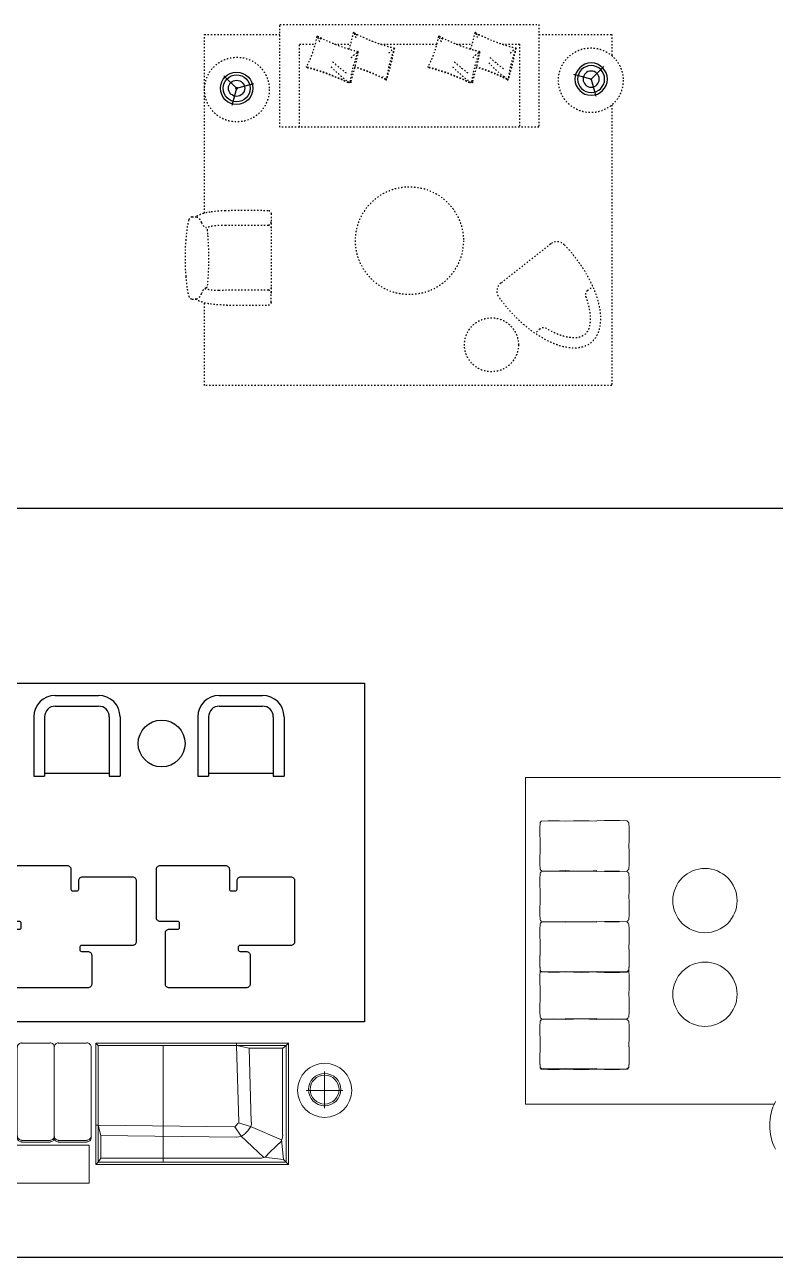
# Model space of a CAD drawing. Extents: x 185064 to 343242, y -369192 to -264966.
# Drawn here: x 249358 to 256315, y -295675 to -284247 of the extents above; entities that cross this region are included whole.
import ezdxf

# ---------------------------------------------------------------- set-up
doc = ezdxf.new("R2010")
doc.units = 0
doc.linetypes.add('ACAD_ISO03W100', pattern=[30, 12, -18])
for name, color, linetype in [('FF-FURN', 51, 'Continuous'), ('J--家具', 255, 'Continuous'), ('打印框', 4, 'Continuous')]:
    doc.layers.add(name, color=color, linetype=linetype)

# ---------------------------------------------------------------- blocks, each defined once
blk = doc.blocks.new('A$C346709AA')
at = {"color": 1, "linetype": 'ACAD_ISO03W100'}
blk.add_line((-204, 221), (-187, 189), dxfattribs=at)
blk.add_line((-204, 221), (-187, 189), dxfattribs=at)
at = {"color": 1, "linetype": 'ACAD_ISO03W100', "extrusion": (0, 0, -1)}
for p, q in [((101, -168), (101, -168)), ((101, -168), (101, -168)), ((149, -166), (147, -168)), ((149, -163), (149, -166))]:
    blk.add_line(p, q, dxfattribs=at)
at = {"color": 1, "linetype": 'ACAD_ISO03W100'}
blk.add_lwpolyline([(147, -168), (146, -169), (145, -169)], dxfattribs=at)
for centre, radius, start, end in [((-196, 222), 12.5, 54.7807, 190.1936), ((-196, 222), 7.83, 45.7723, 188.8571), ((-196, 222), 7.83, 45.7723, 188.8571), ((-81, 1546), 1323, 265.2287, 277.6549), ((-81, 1546), 1323, 265.2287, 277.6549), ((-22, -2554), 2791, 87.6014, 93.4425), ((-87, 423), 262, 295.5834, 314.1167), ((-87, 423), 262, 295.5834, 314.1167), ((1638, 241), 1543, 180.227, 195.0994), ((-2223, -249), 2069, 1.6208, 13.1056), ((-2223, -249), 2069, 1.6208, 13.1056), ((-2224, -249), 2074, 1.6238, 13.1013), ((995, 732), 1303, 203.0686, 213.2088), ((995, 732), 1303, 203.0686, 213.2088), ((1098, 679), 1320, 202.4612, 209.9929), ((1098, 679), 1320, 202.4612, 209.9929), ((-147, -190), 8.53, 183.4888, 288.9088), ((-147, -190), 8.53, 183.4888, 288.9088), ((101, -1204), 1035, 87.5418, 103.6854), ((101, -1204), 1035, 87.5418, 103.6854), ((190, -51), 118, 223.2994, 246.4057), ((190, -51), 118, 223.2994, 246.4057), ((314, -30), 207, 207.326, 212.4717), ((314, -30), 207, 207.326, 212.4717), ((142, -163), 6.8, 292.9437, 22.9437), ((142, -163), 6.8, 292.9437, 22.9437)]:
    blk.add_arc(centre, radius, start, end, dxfattribs=at)
blk = doc.blocks.new('A$C75D2536D')
at = {"layer": 'FF-FURN', "linetype": 'Continuous'}
for points in [[(157, 152), (33, 276)], [(153, 169), (107, 0)], [(140, 157), (309, 202)]]:
    blk.add_lwpolyline(points, dxfattribs=at)
at = {"layer": 'FF-FURN', "linetype": 'ByBlock', "const_width": 5}
for points in [[(62, 248), (40, 269)], [(271, 192), (300, 199)], [(118, 39), (110, 10)]]:
    blk.add_lwpolyline(points, dxfattribs=at)
at = {"layer": 'FF-FURN', "linetype": 'Continuous'}
for radius in [150, 125, 75]:
    blk.add_circle((150, 159), radius, dxfattribs=at)
blk = doc.blocks.new('WERWe')
at = {"layer": 'J--家具', "color": 3, "linetype": 'ACAD_ISO03W100', "lineweight": -2}
blk.add_line((327049, -162220), (326895, -161653), dxfattribs=at)
at = {"layer": 'J--家具', "color": 1, "linetype": 'ACAD_ISO03W100', "lineweight": -2}
for p, q in [((326362, -161819), (326341, -161763)), ((326517, -162365), (326530, -162424))]:
    blk.add_line(p, q, dxfattribs=at)
at = {"layer": 'J--家具', "color": 3, "linetype": 'ACAD_ISO03W100', "lineweight": -2}
for centre, start, end in [((326804, -161677), 15.1519, 102.2993), ((326957, -162245), 290.5443, 15.1519)]:
    blk.add_arc(centre, 95, start, end, dxfattribs=at)
at = {"layer": 'J--家具', "color": 1, "linetype": 'ACAD_ISO03W100', "lineweight": -2}
for centre, radius, start, end in [((326314, -161835), 50.2, 302.3009, 18.7669), ((326471, -162375), 47.5, 12.2804, 87.1765)]:
    blk.add_arc(centre, radius, start, end, dxfattribs=at)
at = {"layer": 'J--家具', "color": 3, "linetype": 'ACAD_ISO03W100', "lineweight": -2, "extrusion": (0, 0, -1)}
blk.add_ellipse((326787, -161989), major_axis=(726, 219), ratio=0.517387, start_param=1.444299, end_param=4.862697, dxfattribs=at)
at = {"layer": 'J--家具', "color": 1, "linetype": 'ACAD_ISO03W100', "lineweight": -2}
blk.add_open_spline([(326473, -162328), (326465, -162327), (326457, -162327), (326427, -162324), (326407, -162322), (326367, -162316), (326348, -162312), (326313, -162303), (326297, -162297), (326270, -162287), (326258, -162282), (326237, -162272), (326228, -162266), (326211, -162255), (326203, -162250), (326190, -162239), (326185, -162234), (326176, -162225), (326173, -162220), (326166, -162211), (326163, -162206), (326158, -162196), (326155, -162192), (326152, -162182), (326150, -162177), (326148, -162167), (326148, -162162), (326147, -162151), (326147, -162146), (326147, -162134), (326148, -162128), (326150, -162115), (326152, -162108), (326156, -162094), (326159, -162086), (326166, -162071), (326169, -162063), (326178, -162047), (326183, -162039), (326194, -162022), (326200, -162013), (326214, -161996), (326221, -161987), (326240, -161965), (326253, -161952), (326280, -161927), (326295, -161914), (326320, -161893), (326330, -161886), (326341, -161878)], degree=3, knots=[2.173703, 2.173703, 2.173703, 2.173703, 2.214619, 2.214619, 2.325785, 2.325785, 2.43695, 2.43695, 2.548116, 2.548116, 2.637557, 2.637557, 2.726998, 2.726998, 2.81644, 2.81644, 2.889588, 2.889588, 2.962736, 2.962736, 3.035884, 3.035884, 3.109032, 3.109032, 3.18218, 3.18218, 3.255328, 3.255328, 3.328476, 3.328476, 3.401624, 3.401624, 3.474772, 3.474772, 3.54792, 3.54792, 3.621068, 3.621068, 3.694216, 3.694216, 3.767364, 3.767364, 3.840512, 3.840512, 3.945709, 3.945709, 4.050906, 4.050906, 4.11557, 4.11557, 4.11557, 4.11557], dxfattribs=at)
blk = doc.blocks.new('eerew')
at = {"color": 8, "lineweight": 0}
blk.add_lwpolyline([(242991, -313610), (240686, -313610), (240686, -310581), (243048, -310581)], dxfattribs=at)
at = {"color": 3, "lineweight": 0}
for points in [[(240822, -310998), (240819, -311053), (240819, -311108), (240820, -311162), (240823, -311217)], [(240837, -310986), (240831, -310987), (240827, -310990), (240824, -310995), (240822, -311000)], [(241057, -310986), (241002, -310983), (240947, -310982), (240893, -310983), (240838, -310986)], [(241348, -310986), (241275, -310983), (241202, -310982), (241130, -310983), (241057, -310986)], [(241627, -310982), (241557, -310980), (241487, -310979), (241417, -310980), (241347, -310983)], [(241640, -311000), (241638, -310995), (241635, -310990), (241630, -310987), (241625, -310986)], [(241642, -311217), (241645, -311162), (241646, -311108), (241645, -311053), (241643, -310998)], [(240823, -311215), (240820, -311269), (240819, -311324), (240819, -311379), (240822, -311434)], [(241643, -311434), (241645, -311379), (241646, -311324), (241645, -311269), (241642, -311215)], [(240822, -311469), (240819, -311523), (240819, -311578), (240820, -311633), (240823, -311688)], [(240822, -311432), (240824, -311437), (240827, -311441), (240831, -311445), (240837, -311446)], [(240837, -311453), (240831, -311455), (240827, -311458), (240824, -311462), (240822, -311467)], [(240838, -311446), (240893, -311449), (240947, -311450), (241002, -311448), (241057, -311445)], [(241057, -311454), (241002, -311451), (240947, -311450), (240893, -311450), (240838, -311453)], [(241057, -311445), (241130, -311449), (241202, -311450), (241275, -311449), (241348, -311445)], [(241348, -311454), (241275, -311451), (241202, -311450), (241130, -311451), (241057, -311454)], [(241347, -311449), (241417, -311452), (241487, -311453), (241557, -311452), (241627, -311450)], [(241627, -311453), (241557, -311450), (241487, -311450), (241417, -311451), (241347, -311454)], [(241625, -311446), (241630, -311445), (241635, -311441), (241638, -311437), (241640, -311432)], [(241640, -311467), (241638, -311462), (241635, -311458), (241630, -311455), (241625, -311453)], [(241642, -311688), (241645, -311633), (241646, -311578), (241645, -311523), (241643, -311469)], [(240823, -311682), (240820, -311737), (240819, -311792), (240819, -311846), (240822, -311901)], [(241643, -311901), (241645, -311846), (241646, -311792), (241645, -311737), (241642, -311682)], [(240822, -311939), (240819, -311994), (240819, -312049), (240820, -312104), (240823, -312158)], [(240822, -311902), (240824, -311908), (240827, -311912), (240831, -311915), (240837, -311917)], [(240837, -311924), (240831, -311925), (240827, -311928), (240824, -311933), (240822, -311938)], [(240838, -311917), (240893, -311919), (240947, -311920), (241002, -311919), (241057, -311916)], [(241057, -311924), (241002, -311921), (240947, -311920), (240893, -311921), (240838, -311923)], [(241057, -311916), (241130, -311919), (241202, -311920), (241275, -311919), (241348, -311916)], [(241348, -311924), (241275, -311921), (241202, -311920), (241130, -311921), (241057, -311924)], [(241347, -311916), (241417, -311919), (241487, -311920), (241557, -311919), (241627, -311917)], [(241627, -311920), (241557, -311918), (241487, -311917), (241417, -311918), (241347, -311921)], [(241625, -311917), (241630, -311915), (241635, -311912), (241638, -311908), (241640, -311902)], [(241640, -311938), (241638, -311933), (241635, -311928), (241630, -311925), (241625, -311924)], [(241642, -312158), (241645, -312104), (241646, -312049), (241645, -311994), (241643, -311939)], [(240823, -312146), (240820, -312201), (240819, -312256), (240819, -312311), (240822, -312365)], [(240823, -312153), (240820, -312207), (240819, -312262), (240819, -312317), (240822, -312372)], [(241643, -312365), (241645, -312311), (241646, -312256), (241645, -312201), (241642, -312146)], [(241643, -312372), (241645, -312317), (241646, -312262), (241645, -312207), (241642, -312153)], [(240822, -312372), (240819, -312427), (240819, -312481), (240820, -312536), (240823, -312591)], [(240822, -312367), (240824, -312372), (240827, -312376), (240831, -312379), (240837, -312381)], [(240822, -312370), (240824, -312375), (240827, -312379), (240831, -312382), (240837, -312384)], [(240838, -312381), (240893, -312384), (240947, -312384), (241002, -312383), (241057, -312380)], [(240838, -312384), (240893, -312387), (240947, -312387), (241002, -312386), (241057, -312383)], [(241057, -312380), (241130, -312383), (241202, -312384), (241275, -312383), (241348, -312380)], [(241057, -312383), (241130, -312386), (241202, -312388), (241275, -312386), (241348, -312383)], [(241347, -312380), (241417, -312383), (241487, -312384), (241557, -312384), (241627, -312381)], [(241347, -312386), (241417, -312389), (241487, -312391), (241557, -312390), (241627, -312387)], [(241625, -312381), (241630, -312379), (241635, -312376), (241638, -312372), (241640, -312367)], [(241625, -312384), (241630, -312382), (241635, -312379), (241638, -312375), (241640, -312370)], [(241642, -312591), (241645, -312536), (241646, -312481), (241645, -312427), (241643, -312372)], [(240823, -312585), (240820, -312640), (240819, -312695), (240819, -312749), (240822, -312804)], [(241643, -312804), (241645, -312749), (241646, -312695), (241645, -312640), (241642, -312585)], [(240822, -312839), (240819, -312894), (240819, -312949), (240820, -313004), (240823, -313058)], [(240822, -312802), (240824, -312808), (240827, -312812), (240831, -312815), (240837, -312817)], [(240837, -312827), (240831, -312828), (240827, -312832), (240824, -312836), (240822, -312841)], [(240838, -312820), (240893, -312823), (240947, -312823), (241002, -312822), (241057, -312819)], [(241057, -312824), (241002, -312821), (240947, -312820), (240893, -312821), (240838, -312823)], [(241057, -312816), (241130, -312819), (241202, -312820), (241275, -312819), (241348, -312816)], [(241348, -312824), (241275, -312821), (241202, -312820), (241130, -312821), (241057, -312824)], [(241347, -312819), (241417, -312822), (241487, -312823), (241557, -312823), (241627, -312820)], [(241627, -312823), (241557, -312821), (241487, -312820), (241417, -312821), (241347, -312824)], [(241625, -312817), (241630, -312815), (241635, -312812), (241638, -312808), (241640, -312802)], [(241640, -312841), (241638, -312836), (241635, -312832), (241630, -312828), (241625, -312827)], [(241642, -313058), (241645, -313004), (241646, -312949), (241645, -312894), (241643, -312839)], [(240823, -313049), (240820, -313104), (240819, -313159), (240819, -313214), (240822, -313268)], [(240823, -313053), (240820, -313107), (240819, -313162), (240819, -313217), (240822, -313272)], [(241643, -313268), (241645, -313214), (241646, -313159), (241645, -313104), (241642, -313049)], [(241643, -313272), (241645, -313217), (241646, -313162), (241645, -313107), (241642, -313053)], [(240822, -313267), (240824, -313272), (240827, -313276), (240831, -313279), (240837, -313281)], [(240822, -313273), (240824, -313278), (240827, -313282), (240831, -313286), (240837, -313287)], [(240838, -313281), (240893, -313284), (240947, -313284), (241002, -313283), (241057, -313280)], [(240838, -313287), (240893, -313290), (240947, -313291), (241002, -313289), (241057, -313286)], [(241057, -313280), (241130, -313283), (241202, -313284), (241275, -313283), (241348, -313280)], [(241057, -313286), (241130, -313290), (241202, -313291), (241275, -313290), (241348, -313286)], [(241347, -313283), (241417, -313286), (241487, -313287), (241557, -313287), (241627, -313284)], [(241347, -313286), (241417, -313289), (241487, -313291), (241557, -313290), (241627, -313287)], [(241625, -313281), (241630, -313279), (241635, -313276), (241638, -313272), (241640, -313267)], [(241625, -313287), (241630, -313286), (241635, -313282), (241638, -313278), (241640, -313273)], [(243001, -313586), (242989, -313612), (242979, -313639), (242970, -313666), (242963, -313694), (242957, -313722), (242954, -313750), (242951, -313779), (242950, -313807), (242951, -313835), (242954, -313864), (242957, -313892), (242963, -313920), (242970, -313948), (242979, -313975), (242989, -314002), (243001, -314028)]]:
    blk.add_lwpolyline(points, dxfattribs=at)
at = {"color": 1, "lineweight": 0}
for centre in [(242349, -311723), (242349, -312591)]:
    blk.add_circle(centre, 298, dxfattribs=at)
blk = doc.blocks.new('A$C13056532')
at = {"color": 3}
blk.add_lwpolyline([(1776, 954), (1776, 894, 0.414214), (1806, 864), (2076, 864, -0.414214), (2136, 804), (2136, 60, -0.414214), (2076, 0), (1068, 0, -0.414214), (1008, 60), (1008, 363, 0.414214), (978, 393), (918, 393, 0.414214), (888, 363), (888, 234, -0.414214), (828, 174), (60, 174, -0.414214), (0, 234), (0, 1175, -0.414214), (60, 1235), (843, 1235, 0.414214), (873, 1265), (873, 1297, 0.414214), (843, 1327), (748, 1327, -0.414214), (688, 1387), (688, 1831, -0.414214), (748, 1891), (1937, 1891, -0.414214), (1997, 1831), (1997, 1044, -0.414214), (1937, 984), (1806, 984, 0.414214)], format="xyb", close=True, dxfattribs=at)
blk = doc.blocks.new('erter')
at = {"layer": '打印框', "color": 3}
for p, q in [((217095, -291874), (217495, -291874)), ((217095, -291974), (217495, -291974)), ((216895, -292074), (216895, -292624)), ((216995, -292074), (216995, -292624)), ((217595, -292074), (217595, -292624)), ((217695, -292074), (217695, -292624)), ((216895, -292624), (216995, -292624)), ((216995, -292594), (217595, -292594)), ((217595, -292624), (217695, -292624))]:
    blk.add_line(p, q, dxfattribs=at)
for centre, radius, start, end in [((217095, -292074), 200, 90, 180), ((217495, -292074), 200, 0, 90), ((217095, -292074), 100, 90, 180), ((217495, -292074), 100, 0, 90)]:
    blk.add_arc(centre, radius, start, end, dxfattribs=at)
blk = doc.blocks.new('ertser')
h = blk.add_hatch(color=8)
h.dxf.hatch_style = 2
h.paths.add_polyline_path([(234592, -313628), (234590, -313633), (234584, -313636), (234579, -313633), (234576, -313628), (234579, -313622), (234584, -313620), (234590, -313622)])
at = {"color": 8, "lineweight": 0}
for points in [[(234439, -313798), (234439, -313457)], [(234606, -313628), (234262, -313628)]]:
    blk.add_lwpolyline(points, dxfattribs=at)
at = {"color": 3, "lineweight": 0}
blk.add_circle((234431, -313626), 150, dxfattribs=at)
at = {"color": 1, "lineweight": 0}
blk.add_circle((234431, -313626), 134, dxfattribs=at)
blk = doc.blocks.new('w123333')
at = {"color": 3, "lineweight": 0}
for points in [[(236450, -313044), (238234, -313044)], [(236450, -314169), (236450, -313044)], [(236472, -313067), (236450, -313044)], [(237754, -313067), (236472, -313067), (236472, -313806)], [(237075, -314147), (237075, -313067)], [(237754, -313067), (237754, -313044)], [(237776, -313777), (237754, -313067)], [(237754, -313067), (238215, -313067)], [(237871, -313092), (237754, -313067)], [(237890, -313777), (237871, -313092)], [(237871, -313092), (238180, -313092)], [(238180, -313897), (238180, -313092)], [(238182, -313091), (238211, -313070), (238236, -313045)], [(238215, -313067), (238215, -314147)], [(238234, -313044), (238234, -314169)], [(236472, -313806), (236450, -313806)], [(237732, -313821), (236472, -313806)], [(236472, -313806), (236472, -314147)], [(236472, -313806), (236497, -313900)], [(237732, -313821), (237740, -313820), (237746, -313816)], [(237744, -313815), (237770, -313787)], [(237772, -313785), (237775, -313781), (237776, -313776)], [(237773, -313783), (237883, -313818)], [(237862, -313852), (237875, -313835), (237885, -313817), (237891, -313797), (237893, -313776)], [(238171, -313941), (237883, -313818)], [(236472, -314112), (236472, -313900)], [(237751, -313916), (236497, -313900)], [(236497, -313900), (236497, -314112)], [(238003, -314102), (237795, -313907), (237738, -313821)], [(237753, -313916), (237776, -313914), (237799, -313907), (237819, -313896), (237837, -313881)], [(237833, -313881), (237861, -313853)], [(238149, -313976), (238164, -313959), (238174, -313939), (238181, -313918), (238183, -313895)], [(238171, -313941), (238190, -314124), (238003, -314102)], [(238038, -314080), (238145, -313976)], [(236472, -314147), (236450, -314169)], [(236497, -314112), (236472, -314147)], [(236472, -314147), (238215, -314147)], [(236497, -314112), (237962, -314112)], [(237964, -314112), (237985, -314110), (238006, -314104), (238025, -314094), (238042, -314081)], [(238190, -314124), (238234, -314169)], [(236450, -314169), (238234, -314169)]]:
    blk.add_lwpolyline(points, dxfattribs=at)
blk = doc.blocks.new('ertaertser')
at = {"color": 3, "lineweight": 0}
for points in [[(234012, -313922), (234012, -313082)], [(234054, -313041), (234046, -313042), (234039, -313044), (234032, -313048), (234027, -313053), (234022, -313059), (234018, -313065), (234016, -313073), (234015, -313081)], [(234053, -313044), (234312, -313044)], [(234353, -313081), (234352, -313073), (234350, -313065), (234346, -313059), (234341, -313053), (234335, -313048), (234329, -313044), (234321, -313042), (234313, -313041)], [(234353, -313082), (234353, -313922)], [(234395, -313041), (234388, -313042), (234380, -313044), (234373, -313048), (234368, -313053), (234363, -313059), (234359, -313065), (234357, -313073), (234356, -313081)], [(234394, -313044), (234656, -313044)], [(234697, -313081), (234696, -313073), (234694, -313065), (234690, -313059), (234685, -313053), (234680, -313048), (234673, -313044), (234666, -313042), (234658, -313041)], [(234694, -313082), (234694, -313922)], [(234737, -313041), (234729, -313042), (234721, -313044), (234714, -313048), (234709, -313053), (234704, -313059), (234700, -313065), (234698, -313073), (234697, -313081)], [(234997, -313044), (234735, -313044)], [(235038, -313081), (235037, -313073), (235035, -313065), (235031, -313059), (235027, -313053), (235021, -313048), (235014, -313044), (235007, -313042), (234999, -313041)], [(235078, -313041), (235070, -313042), (235062, -313044), (235056, -313048), (235050, -313053), (235045, -313059), (235041, -313065), (235039, -313073), (235038, -313081)], [(235038, -313082), (235038, -313922)], [(235076, -313044), (235338, -313044)], [(235379, -313081), (235378, -313073), (235376, -313065), (235372, -313059), (235368, -313053), (235362, -313048), (235355, -313044), (235348, -313042), (235340, -313041)], [(235379, -313082), (235379, -313922)], [(235422, -313041), (235414, -313042), (235406, -313044), (235400, -313048), (235394, -313053), (235389, -313059), (235385, -313065), (235383, -313073), (235382, -313081)], [(235420, -313044), (235682, -313044)], [(235723, -313081), (235723, -313073), (235720, -313065), (235717, -313059), (235712, -313053), (235706, -313048), (235699, -313044), (235692, -313042), (235684, -313041)], [(235720, -313082), (235720, -313922)], [(235763, -313041), (235755, -313042), (235747, -313044), (235741, -313048), (235735, -313053), (235730, -313059), (235726, -313065), (235724, -313073), (235723, -313081)], [(235761, -313044), (236023, -313044)], [(235761, -313044), (236023, -313044)], [(236064, -313081), (236064, -313073), (236061, -313065), (236058, -313059), (236053, -313053), (236047, -313048), (236040, -313044), (236033, -313042), (236025, -313041)], [(236104, -313041), (236096, -313042), (236089, -313044), (236082, -313048), (236076, -313053), (236071, -313059), (236068, -313065), (236065, -313073), (236064, -313081)], [(236064, -313698), (236064, -313082)], [(236102, -313044), (236364, -313044)], [(236102, -313044), (236364, -313044)], [(236405, -313081), (236405, -313073), (236402, -313065), (236399, -313059), (236394, -313053), (236388, -313048), (236381, -313044), (236374, -313042), (236366, -313041)], [(236405, -313698), (236405, -313082)], [(236064, -313903), (236064, -313698)], [(236405, -313903), (236405, -313698)], [(234015, -313898), (234015, -313906), (234017, -313914), (234020, -313922), (234025, -313928), (234031, -313934), (234038, -313938), (234046, -313940), (234054, -313941)], [(234015, -313921), (234016, -313929), (234018, -313936), (234022, -313943), (234027, -313949), (234032, -313954), (234039, -313957), (234046, -313959), (234054, -313960)], [(234313, -313960), (234321, -313959), (234329, -313957), (234335, -313954), (234341, -313949), (234346, -313943), (234350, -313936), (234352, -313929), (234353, -313921)], [(234317, -313941), (234324, -313941), (234332, -313938), (234339, -313935), (234344, -313930), (234349, -313924), (234353, -313917), (234355, -313910), (234356, -313902)], [(234356, -313901), (234356, -313910), (234358, -313917), (234361, -313925), (234366, -313932), (234372, -313937), (234380, -313941), (234387, -313944), (234395, -313944)], [(234356, -313921), (234357, -313929), (234359, -313936), (234363, -313943), (234368, -313949), (234373, -313954), (234380, -313957), (234388, -313959), (234395, -313960)], [(234658, -313944), (234666, -313944), (234673, -313941), (234680, -313938), (234685, -313933), (234690, -313927), (234694, -313920), (234696, -313913), (234697, -313905)], [(234658, -313960), (234666, -313959), (234673, -313957), (234680, -313954), (234685, -313949), (234690, -313943), (234694, -313936), (234696, -313929), (234697, -313921)], [(234697, -313905), (234698, -313913), (234700, -313920), (234704, -313927), (234709, -313933), (234714, -313938), (234721, -313941), (234729, -313944), (234737, -313944)], [(234697, -313921), (234698, -313929), (234700, -313936), (234704, -313943), (234709, -313949), (234714, -313954), (234721, -313957), (234729, -313959), (234737, -313960)], [(234999, -313944), (235007, -313944), (235015, -313941), (235022, -313937), (235028, -313932), (235033, -313925), (235036, -313917), (235038, -313910), (235038, -313901)], [(234999, -313960), (235007, -313959), (235014, -313957), (235021, -313954), (235027, -313949), (235031, -313943), (235035, -313936), (235037, -313929), (235038, -313921)], [(235038, -313921), (235039, -313929), (235041, -313936), (235045, -313943), (235050, -313949), (235056, -313954), (235062, -313957), (235070, -313959), (235078, -313960)], [(235041, -313901), (235042, -313910), (235043, -313917), (235047, -313925), (235052, -313932), (235058, -313937), (235065, -313941), (235073, -313944), (235081, -313944)], [(235340, -313944), (235348, -313944), (235355, -313941), (235362, -313938), (235368, -313933), (235372, -313927), (235376, -313920), (235378, -313913), (235379, -313905)], [(235340, -313960), (235348, -313959), (235355, -313957), (235362, -313954), (235368, -313949), (235372, -313943), (235376, -313936), (235378, -313929), (235379, -313921)], [(235382, -313905), (235383, -313913), (235385, -313920), (235389, -313927), (235394, -313933), (235400, -313938), (235406, -313941), (235414, -313944), (235422, -313944)], [(235382, -313921), (235383, -313929), (235385, -313936), (235389, -313943), (235394, -313949), (235400, -313954), (235406, -313957), (235414, -313959), (235422, -313960)], [(235684, -313944), (235692, -313944), (235699, -313941), (235706, -313938), (235712, -313933), (235717, -313927), (235720, -313920), (235723, -313913), (235723, -313905)], [(235684, -313960), (235692, -313959), (235699, -313957), (235706, -313954), (235712, -313949), (235717, -313943), (235720, -313936), (235723, -313929), (235723, -313921)], [(235723, -313905), (235724, -313913), (235726, -313920), (235730, -313927), (235735, -313933), (235741, -313938), (235747, -313941), (235755, -313944), (235763, -313944)], [(235723, -313921), (235724, -313929), (235726, -313936), (235730, -313943), (235735, -313949), (235741, -313954), (235747, -313957), (235755, -313959), (235763, -313960)], [(236025, -313944), (236033, -313944), (236041, -313941), (236048, -313937), (236054, -313932), (236059, -313925), (236062, -313917), (236064, -313910), (236064, -313901)], [(236025, -313960), (236033, -313959), (236040, -313957), (236047, -313954), (236053, -313949), (236058, -313943), (236061, -313936), (236064, -313929), (236064, -313921)], [(236064, -313903), (236064, -313922)], [(236064, -313905), (236065, -313913), (236068, -313920), (236071, -313927), (236076, -313933), (236082, -313938), (236089, -313941), (236096, -313944), (236104, -313944)], [(236064, -313921), (236065, -313929), (236068, -313936), (236071, -313943), (236076, -313949), (236082, -313954), (236089, -313957), (236096, -313959), (236104, -313960)], [(236366, -313944), (236374, -313944), (236382, -313941), (236389, -313937), (236395, -313932), (236400, -313925), (236403, -313917), (236405, -313910), (236405, -313901)], [(236366, -313960), (236374, -313959), (236381, -313957), (236388, -313954), (236394, -313949), (236399, -313943), (236402, -313936), (236405, -313929), (236405, -313921)], [(236405, -313903), (236405, -313922)], [(234315, -313944), (234053, -313944)], [(234312, -313963), (234053, -313963)], [(234656, -313948), (234394, -313948)], [(234656, -313963), (234394, -313963)], [(234735, -313948), (234997, -313948)], [(234735, -313963), (234997, -313963)], [(235338, -313963), (235076, -313963)], [(235338, -313948), (235079, -313948)], [(235420, -313948), (235559, -313948)], [(235559, -313963), (235420, -313963)], [(235682, -313948), (235559, -313948)], [(235559, -313963), (235682, -313963)], [(235761, -313948), (236023, -313948)], [(235761, -313963), (236023, -313963)], [(236102, -313948), (236364, -313948)], [(236102, -313963), (236364, -313963)]]:
    blk.add_lwpolyline(points, dxfattribs=at)
blk.add_lwpolyline([(236064, -313903), (236061, -313903)], close=True, dxfattribs=at)
blk = doc.blocks.new('eweeee')
h = blk.add_hatch(color=8)
h.dxf.hatch_style = 2
h.paths.add_polyline_path([(250772, -293993), (250766, -293991), (250764, -293986), (250766, -293980), (250772, -293978), (250777, -293980), (250780, -293986), (250777, -293991)])
h = blk.add_hatch(color=8)
h.dxf.hatch_style = 2
h.paths.add_polyline_path([(246518, -294682), (246513, -294680), (246510, -294674), (246513, -294668), (246518, -294666), (246524, -294668), (246526, -294674), (246524, -294680)])
at = {"color": 1, "lineweight": 0}
for points in [[(247295, -291507), (247295, -291153), (246294, -291153), (246294, -291507)], [(248590, -294346), (248590, -294699), (246253, -294699), (246253, -294346)]]:
    blk.add_lwpolyline(points, close=True, dxfattribs=at)
at = {"color": 3, "lineweight": 0}
for points in [[(246215, -293376), (246215, -291592)], [(247339, -291592), (246215, -291592)], [(246259, -291639), (246215, -291592)], [(246234, -293357), (246234, -291614)], [(247317, -291614), (246234, -291614)], [(246442, -291655), (246259, -291639), (246278, -291826)], [(246489, -291646), (246466, -291648), (246444, -291654), (246425, -291665), (246407, -291680)], [(246487, -291649), (247292, -291649)], [(247292, -291955), (247292, -291649)], [(247338, -291590), (247313, -291615), (247293, -291644)], [(247317, -292072), (247317, -291614)], [(247339, -293376), (247339, -291592)], [(246300, -291791), (246405, -291680)], [(246442, -291655), (246566, -291946)], [(246303, -291787), (246290, -291804), (246280, -291823), (246274, -291844), (246272, -291865)], [(246272, -293332), (246272, -291867)], [(246278, -291826), (246474, -292031), (246562, -292091)], [(246503, -291992), (246488, -292010), (246476, -292030), (246470, -292052), (246468, -292076)], [(246502, -291993), (246531, -291968)], [(246608, -291933), (246587, -291935), (246567, -291941), (246548, -291950), (246531, -291963)], [(246600, -292053), (246566, -291946)], [(246607, -291936), (247292, -291955)], [(247292, -291955), (247317, -292072)], [(246468, -292078), (246480, -293332)], [(246568, -292083), (246564, -292089), (246562, -292097)], [(246562, -292097), (246578, -293357)], [(246566, -292084), (246594, -292056)], [(247317, -292072), (247317, -293357), (246578, -293357)], [(246608, -292053), (246603, -292054), (246598, -292057)], [(246607, -292053), (247317, -292072)], [(247317, -292072), (247339, -292072)], [(246234, -292754), (247317, -292754)], [(246234, -293357), (246215, -293376)], [(246272, -293332), (246234, -293357)], [(246578, -293357), (246234, -293357)], [(246480, -293332), (246272, -293332)], [(246272, -293357), (246480, -293357)], [(246578, -293357), (246480, -293332)], [(246578, -293357), (246578, -293376)], [(247317, -293357), (247339, -293376)], [(246215, -293376), (247339, -293376)]]:
    blk.add_lwpolyline(points, dxfattribs=at)
at = {"color": 8, "lineweight": 0}
for points in [[(250772, -294004), (250772, -293663)], [(250601, -293840), (250942, -293840)], [(246518, -294693), (246518, -294352)], [(246348, -294529), (246689, -294529)]]:
    blk.add_lwpolyline(points, dxfattribs=at)
at = {"color": 3, "lineweight": 0}
for centre, radius in [((250773, -293839), 251), ((250773, -293832), 150), ((246520, -294521), 150)]:
    blk.add_circle(centre, radius, dxfattribs=at)
at = {"color": 1, "lineweight": 0}
for centre in [(250773, -293832), (246520, -294521)]:
    blk.add_circle(centre, 134, dxfattribs=at)
at = {"layer": '打印框', "color": 8}
blk.add_lwpolyline([(246215, -293204), (245773, -293204), (245773, -290063), (251143, -290063), (251143, -293204), (247339, -293204)], dxfattribs=at)
at = {"layer": '打印框', "color": 1}
blk.add_circle((249262, -290623), 217, dxfattribs=at)
at = {"color": 6, "xscale": 0.6, "yscale": 0.6, "zscale": 0.6, "rotation": 180}
for p in [(249027, -291755), (250495, -291755)]:
    blk.add_blockref('A$C13056532', p, dxfattribs=at)
at = {"layer": '打印框'}
for name, p in [('erter', (31182, 1697)), ('erter', (32702, 1697)), ('ertaertser', (12203, 19643)), ('w123333', (12203, 19643))]:
    blk.add_blockref(name, p, dxfattribs=at)
at = {"layer": '打印框', "rotation": 270}
blk.add_blockref('ertser', (560680, -56897), dxfattribs=at)

msp = doc.modelspace()

# ---------------------------------------------------------------- linework, layer by layer
at = {"color": 1, "linetype": 'ACAD_ISO03W100', "extrusion": (0, 0, -1)}
for p, q in [((252408, -284321), (252406, -284322)), ((252411, -284321), (252408, -284321)), ((253535, -284321), (253533, -284322)), ((253538, -284321), (253535, -284321))]:
    msp.add_line(p, q, dxfattribs=at)
at = {"color": 3, "linetype": 'ACAD_ISO03W100'}
for p, q in [((251904, -285197), (251904, -284427)), ((251904, -284427), (252051, -284427)), ((252229, -284427), (252378, -284427)), ((252656, -284427), (253177, -284427)), ((253356, -284427), (253505, -284427)), ((253783, -284427), (253944, -284427)), ((253944, -284427), (253944, -285197)), ((250911, -286030), (250939, -286030)), ((250939, -286030), (250951, -286030)), ((251644, -285998), (251644, -286737)), ((250911, -286791), (250939, -286791)), ((250951, -286791), (250939, -286791)), ((251644, -286821), (251644, -286737))]:
    msp.add_line(p, q, dxfattribs=at)
at = {"color": 1, "linetype": 'ACAD_ISO03W100'}
for p, q in [((252704, -284753), (252677, -284728)), ((252704, -284753), (252677, -284728)), ((253831, -284753), (253804, -284728)), ((253831, -284753), (253804, -284728)), ((253944, -285197), (251904, -285197)), ((251618, -286108), (251222, -286108)), ((251618, -286710), (251222, -286710))]:
    msp.add_line(p, q, dxfattribs=at)
at = {"color": 8}
for p, q in [((185064, -288729), (343242, -288729)), ((185064, -295675), (343242, -295675))]:
    msp.add_line(p, q, dxfattribs=at)
at = {"color": 3, "linetype": 'ACAD_ISO03W100'}
msp.add_lwpolyline([(251904, -285197), (251724, -285197), (251724, -284247), (254124, -284247), (254124, -285197), (253944, -285197)], dxfattribs=at)
at = {"color": 1, "linetype": 'ACAD_ISO03W100'}
for points in [[(252406, -284322), (252405, -284323), (252404, -284324)], [(253533, -284322), (253532, -284323), (253531, -284324)]]:
    msp.add_lwpolyline(points, dxfattribs=at)
at = {"color": 8, "linetype": 'ACAD_ISO03W100'}
for points in [[(251024, -285995), (251024, -284337), (251724, -284337)], [(254124, -284337), (254800, -284337), (254800, -284535)], [(254800, -284992), (254800, -287592), (251024, -287592), (251024, -286824)]]:
    msp.add_lwpolyline(points, dxfattribs=at)
at = {"color": 3, "linetype": 'ACAD_ISO03W100'}
for centre, radius in [((251325, -284849), 300), ((254605, -284763), 300), ((252924, -286250), 500), ((253684, -287215), 250)]:
    msp.add_circle(centre, radius, dxfattribs=at)
at = {"color": 1, "linetype": 'ACAD_ISO03W100'}
for centre, radius, start, end in [((251387, -284131), 1035, 340.6104, 349.258), ((252409, -284328), 6.8, 53.856, 143.856), ((252409, -284328), 6.8, 53.856, 143.856), ((253144, -282964), 1543, 241.7004, 256.5728), ((252529, -284307), 118, 190.394, 213.5003), ((252529, -284307), 118, 190.394, 213.5003), ((252578, -284191), 207, 224.328, 229.4737), ((252578, -284191), 207, 224.328, 229.4737), ((252514, -284131), 1035, 340.6104, 349.258), ((253536, -284328), 6.8, 53.856, 143.856), ((253536, -284328), 6.8, 53.856, 143.856), ((254271, -282964), 1543, 241.7004, 256.5728), ((253656, -284307), 118, 190.394, 213.5003), ((253656, -284307), 118, 190.394, 213.5003), ((253705, -284191), 207, 224.328, 229.4737), ((253705, -284191), 207, 224.328, 229.4737), ((254022, -284935), 1323, 159.1449, 171.5711), ((254022, -284935), 1323, 159.1449, 171.5711), ((250044, -283941), 2791, 343.3573, 349.1983), ((252928, -284685), 262, 122.6831, 141.2164), ((254574, -283590), 1320, 226.8068, 234.3386), ((254574, -283590), 1320, 226.8068, 234.3386), ((255149, -284935), 1323, 159.1449, 171.5711), ((255149, -284935), 1323, 159.1449, 171.5711), ((251171, -283941), 2791, 343.3573, 349.1983), ((254055, -284685), 262, 122.6831, 141.2164), ((254055, -284685), 262, 122.6831, 141.2164), ((251785, -286611), 2069, 63.6941, 72.2065), ((251785, -286611), 2069, 63.6941, 72.2065), ((251785, -286612), 2074, 63.6985, 72.2144), ((252912, -286611), 2069, 63.6941, 72.2065), ((252912, -286611), 2069, 63.6941, 72.2065), ((252912, -286612), 2074, 63.6985, 72.2144), ((254602, -283702), 1303, 223.5909, 233.7311), ((254602, -283702), 1303, 223.5909, 233.7311), ((252707, -284745), 12.5, 246.6062, 22.0191), ((252707, -284745), 7.83, 247.9427, 31.0275), ((252707, -284745), 7.83, 247.9427, 31.0275), ((253834, -284745), 12.5, 246.6062, 22.0191), ((253834, -284745), 7.83, 247.9427, 31.0275), ((253834, -284745), 7.83, 247.9427, 31.0275), ((250919, -286106), 82.5, 16.078, 67.8258), ((251061, -286069), 63.5, 192.8681, 249.4343), ((251011, -286205), 80.9, 66.4996, 70.3062), ((251175, -286513), 405, 92.2625, 109.0687), ((251027, -286151), 26.4, 352.2991, 51.6824), ((249279, -286270), 1778, 2.5676, 3.7061), ((251193, -287988), 1880, 89.1185, 91.0326), ((251597, -286066), 47.2, 297.096, 359.164), ((251616, -286136), 28.4, 3.9681, 84.6356), ((248345, -286416), 2720, 354.7741, 4.7579), ((251068, -286751), 70.8, 115.5693, 169.1081), ((251155, -286213), 497, 255.0152, 270.4391), ((251010, -286611), 80.9, 289.6938, 293.5004), ((251030, -286666), 23.4, 303.126, 6.3181), ((251193, -284830), 1880, 268.9674, 270.8815), ((251616, -286682), 28.4, 275.3644, 356.0319), ((251617, -286737), 27.4, 4.3983, 86.6948), ((250919, -286715), 82.5, 292.1742, 343.922)]:
    msp.add_arc(centre, radius, start, end, dxfattribs=at)
at = {"color": 3, "linetype": 'ACAD_ISO03W100'}
for centre, radius, start, end in [((250917, -286070), 41.2, 98.93, 162.0743), ((251132, -286382), 402, 97.8014, 118.6634), ((251242, -287068), 1096, 91.2677, 98.6424), ((251410, -292649), 6679, 88.2419, 91.6435), ((251617, -286000), 27.4, 355.8032, 94.0082), ((251848, -286288), 997, 166.6398, 177.2337), ((252762, -286411), 1918, 174.8974, 185.1026), ((251848, -286533), 997, 182.7663, 193.3602), ((250917, -286751), 41.2, 197.9257, 261.07), ((251122, -286440), 396, 242.5336, 263.5421), ((251282, -285328), 1519, 262.2647, 267.9612), ((251408, -280090), 6759, 268.472, 271.7492), ((251617, -286818), 27.4, 265.9918, 4.1968)]:
    msp.add_arc(centre, radius, start, end, dxfattribs=at)

# ---------------------------------------------------------------- block references
at = {"xscale": -1, "rotation": 256.7997446858559}
for p in [(252198, -284537), (253325, -284537)]:
    msp.add_blockref('A$C346709AA', p, dxfattribs=at)
at = {"xscale": -1}
msp.add_blockref('A$C75D2536D', (254758, -284911), dxfattribs=at)
for name, p in [('A$C75D2536D', (251172, -284996)), ('eweeee', (1365, -288)), ('eerew', (13314, 19355))]:
    msp.add_blockref(name, p)
at = {"color": 7, "rotation": 113.0396536369139}
msp.add_blockref('WERWe', (232949, -650729), dxfattribs=at)

doc.saveas('drawing.dxf')
